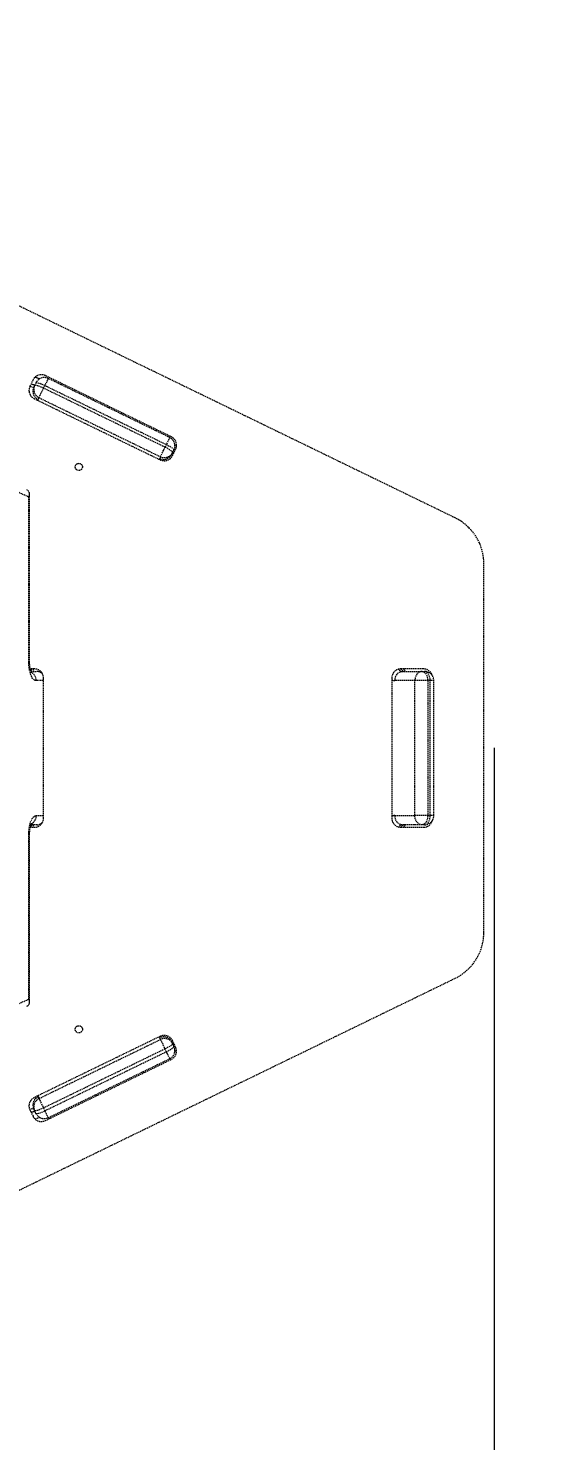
# Model space of a CAD drawing. Header units: millimetres. Extents: x -3085 to 3206, y -2400 to 2360.
# Drawn here: x 1214 to 1711, y -403 to 979 of the extents above; entities that cross this region are included whole.
import ezdxf

# ---------------------------------------------------------------- set-up
doc = ezdxf.new("R2010")
doc.units = ezdxf.units.MM
doc.linetypes.add('HIDDEN', pattern=[1.905, 1.27, -0.635])
for name, color, linetype in [('DIKOM_ОБЪЕКТ', 7, 'Continuous'), ('DIKOM_РАЗМЕР_ЗОНА', 7, 'Continuous'), ('DIKOM_РАЗМЕР_ОБЪЕКТА', 7, 'Continuous')]:
    doc.layers.add(name, color=color, linetype=linetype)
doc.styles.add('style1', font='arialbd.ttf', dxfattribs={"width": 0.8})
doc.dimstyles.new('1-50', dxfattribs={"dimtxt": 300, "dimasz": 200, "dimexe": 100, "dimexo": 0, "dimgap": 100, "dimtad": 1, "dimtoh": 1, "dimtxsty": 'style1', "dimcen": 200, "dimclrd": 7, "dimclre": 7, "dimclrt": 7, "dimadec": 1, "dimazin": 2, "dimtfac": 1, "dimtmove": 0, "dimatfit": 2, "dimfxl": 0, "dimlwd": 25, "dimlwe": 18, "dimarcsym": 0})

# ---------------------------------------------------------------- blocks, each defined once
blk = doc.blocks.new('*D1')
at = {"layer": 'Defpoints', "color": 0, "transparency": 16777216}
for p in [(-929.7, 274.4), (1669.8, 274.7), (-929.7, -837.2)]:
    blk.add_point(p, dxfattribs=at)
at = {"layer": 'DIKOM_РАЗМЕР_ОБЪЕКТА', "color": 7, "lineweight": 18, "transparency": 16777216}
for p, q in [((-929.7, 274.4), (-929.7, -937.2)), ((1669.8, 274.7), (1669.8, -937.2))]:
    blk.add_line(p, q, dxfattribs=at)
at = {"layer": 'DIKOM_РАЗМЕР_ОБЪЕКТА', "color": 7, "lineweight": 25, "transparency": 16777216}
blk.add_line((1469.8, -837.2), (-729.7, -837.2), dxfattribs=at)
at = {"layer": 'DIKOM_РАЗМЕР_ОБЪЕКТА', "color": 7, "transparency": 16777216}
for points in [[(-729.7, -803.9), (-729.7, -870.5), (-929.7, -837.2)], [(1469.8, -803.9), (1469.8, -870.5), (1669.8, -837.2)]]:
    blk.add_solid(points, dxfattribs=at)
at = {"layer": 'DIKOM_РАЗМЕР_ОБЪЕКТА', "color": 7, "transparency": 16777216, "insert": (275.6, -584), "char_height": 300, "attachment_point": 5, "style": 'style1'}
blk.add_mtext('{\\fArial|b0|i0|c204|p34;2590}', dxfattribs=at)
blk = doc.blocks.new('*D2')
at = {"layer": 'Defpoints', "color": 0, "transparency": 16777216}
for p in [(-2429.7, 1360.4), (3205.7, 264.8), (-2429.7, -2299.7)]:
    blk.add_point(p, dxfattribs=at)
at = {"layer": 'DIKOM_РАЗМЕР_ЗОНА', "color": 7, "lineweight": 18, "transparency": 16777216}
for p, q in [((-2429.7, 1360.4), (-2429.7, -2399.7)), ((3205.7, 264.8), (3205.7, -2399.7))]:
    blk.add_line(p, q, dxfattribs=at)
at = {"layer": 'DIKOM_РАЗМЕР_ЗОНА', "color": 7, "lineweight": 25, "transparency": 16777216}
blk.add_line((3005.7, -2299.7), (-2229.7, -2299.7), dxfattribs=at)
at = {"layer": 'DIKOM_РАЗМЕР_ЗОНА', "color": 7, "transparency": 16777216}
for points in [[(-2229.7, -2266.4), (-2229.7, -2333), (-2429.7, -2299.7)], [(3005.7, -2266.4), (3005.7, -2333), (3205.7, -2299.7)]]:
    blk.add_solid(points, dxfattribs=at)
at = {"layer": 'DIKOM_РАЗМЕР_ЗОНА', "color": 7, "transparency": 16777216, "insert": (284.3, -2046.5), "char_height": 300, "attachment_point": 5, "style": 'style1'}
blk.add_mtext('{\\fArial|b0|i0|c204|p34;5590}', dxfattribs=at)

msp = doc.modelspace()

# ---------------------------------------------------------------- linework, layer by layer
at = {"layer": 'DIKOM_ОБЪЕКТ', "color": 7, "linetype": 'HIDDEN', "lineweight": 15}
for p, q in [((1631.631, 499.656), (809.754, 899.413)), ((1215.021, 519.973), (954.508, 636.781)), ((1354.369, 578.914), (1231.17, 638.838)), ((1352.736, 578.272), (1234.034, 636.011)), ((1219.14, 634.681), (1216.078, 628.386)), ((1220.708, 629.19), (1219.883, 627.493)), ((1222.004, 631.854), (1220.708, 629.19)), ((1229.42, 626.526), (1230.716, 629.19)), ((1348.122, 568.787), (1229.42, 626.526)), ((1230.716, 629.19), (1349.418, 571.451)), ((1220.235, 616.356), (1343.435, 556.433)), ((1224.089, 615.564), (1224.914, 617.261)), ((1224.914, 617.261), (1343.616, 559.522)), ((1349.418, 571.451), (1348.122, 568.787)), ((1355.464, 560.589), (1358.526, 566.884)), ((1343.616, 559.522), (1342.791, 557.825)), ((1356.068, 564.545), (1354.772, 561.881)), ((1354.772, 561.881), (1355.597, 563.578)), ((1355.597, 563.578), (1356.893, 566.242)), ((1356.893, 566.242), (1356.068, 564.545)), ((1215.021, 358.45), (1215.021, 519.973)), ((1215.778, 358.45), (1215.778, 522.993)), ((1659.761, 94.206), (1659.761, 454.693)), ((1215.021, 358.45), (1215.778, 358.45)), ((1220.399, 351.95), (1216.411, 351.95)), ((1217.106, 349.45), (1222.832, 349.45)), ((1600.761, 351.95), (1578.762, 351.95)), ((1580.012, 349.45), (1599.444, 349.45)), ((1599.444, 349.45), (1601.827, 349.45)), ((1229.399, 340.45), (1222.245, 340.45)), ((1229.399, 205.95), (1229.399, 342.95)), ((1569.762, 342.95), (1569.762, 205.95)), ((1592.293, 340.45), (1572.861, 340.45)), ((1592.293, 208.45), (1592.293, 340.45)), ((1604.909, 340.45), (1592.293, 340.45)), ((1604.909, 340.45), (1604.909, 208.45)), ((1607.293, 340.45), (1604.909, 340.45)), ((1607.293, 208.45), (1607.293, 340.45)), ((1610.827, 340.45), (1607.293, 340.45)), ((1610.827, 208.45), (1610.827, 340.45)), ((1222.245, 208.45), (1229.399, 208.45)), ((1572.861, 208.45), (1592.293, 208.45)), ((1604.909, 208.45), (1592.293, 208.45)), ((1604.909, 208.45), (1607.293, 208.45)), ((1610.827, 208.45), (1607.293, 208.45)), ((1216.414, 196.95), (1220.399, 196.95)), ((1222.832, 199.45), (1217.105, 199.45)), ((1578.762, 196.95), (1600.761, 196.95)), ((1599.444, 199.45), (1580.012, 199.45)), ((1601.827, 199.45), (1599.444, 199.45)), ((1215.021, 28.926), (1215.021, 190.45)), ((1215.778, 190.45), (1215.021, 190.45)), ((1215.778, 25.906), (1215.778, 190.45)), ((809.754, -350.514), (1631.631, 49.243)), ((954.508, -87.882), (1215.021, 28.926)), ((1343.435, -7.533), (1220.235, -67.457)), ((1224.914, -68.361), (1343.616, -10.622)), ((1343.616, -10.622), (1342.791, -8.926)), ((1354.772, -12.981), (1355.597, -14.678)), ((1356.068, -15.646), (1354.772, -12.981)), ((1358.526, -17.985), (1355.464, -11.69)), ((1348.122, -19.888), (1229.42, -77.627)), ((1230.716, -80.291), (1349.418, -22.552)), ((1349.418, -22.552), (1348.122, -19.888)), ((1355.597, -14.678), (1356.893, -17.343)), ((1356.893, -17.343), (1356.068, -15.646)), ((1231.17, -89.939), (1354.369, -30.015)), ((1234.034, -87.112), (1352.736, -29.373)), ((1224.089, -66.664), (1224.914, -68.361)), ((1216.078, -79.487), (1219.14, -85.782)), ((1220.708, -80.291), (1219.883, -78.594)), ((1222.004, -82.955), (1220.708, -80.291)), ((1229.42, -77.627), (1230.716, -80.291))]:
    msp.add_line(p, q, dxfattribs=at)
at = {"layer": 'DIKOM_ОБЪЕКТ', "color": 7, "linetype": 'HIDDEN', "lineweight": 15, "flags": 128}
for points in [[(1234.034, 636.011), (1234.031, 636.005), (1233.926, 635.789), (1233.674, 635.27), (1233.284, 634.469), (1232.772, 633.416), (1232.157, 632.152), (1231.463, 630.725), (1230.716, 629.19)], [(1219.883, 627.493), (1219.607, 627.32), (1219.031, 627.306), (1218.176, 627.449), (1217.076, 627.746), (1215.954, 628.119)], [(1217.245, 630.785), (1218.372, 630.41), (1219.472, 630.114), (1220.327, 629.97), (1220.903, 629.985), (1221.179, 630.157)], [(1229.42, 626.526), (1227.829, 627.269), (1226.276, 627.936), (1224.82, 628.499), (1223.516, 628.937), (1222.416, 629.234), (1221.561, 629.377), (1220.984, 629.363), (1220.708, 629.19)], [(1222.004, 631.854), (1222.281, 632.027), (1222.857, 632.042), (1223.712, 631.898), (1224.812, 631.601), (1226.115, 631.163), (1227.572, 630.6), (1229.125, 629.934), (1230.716, 629.19)], [(1224.914, 617.261), (1225.109, 617.662), (1225.446, 618.356), (1225.913, 619.315), (1226.49, 620.501), (1227.156, 621.871), (1227.885, 623.37), (1228.65, 624.942), (1229.42, 626.526)], [(1343.616, 559.522), (1343.812, 559.923), (1344.149, 560.617), (1344.615, 561.576), (1345.192, 562.763), (1345.858, 564.132), (1346.588, 565.631), (1347.352, 567.203), (1348.122, 568.787)], [(1355.597, 563.578), (1355.562, 563.901), (1355.218, 564.364), (1354.577, 564.948), (1353.664, 565.63), (1352.515, 566.385), (1351.173, 567.184), (1349.689, 567.994), (1348.122, 568.787)], [(1352.736, 578.272), (1352.734, 578.266), (1352.628, 578.05), (1352.376, 577.531), (1351.986, 576.73), (1351.474, 575.677), (1350.859, 574.413), (1350.165, 572.986), (1349.418, 571.451)], [(1349.418, 571.451), (1350.986, 570.659), (1352.468, 569.848), (1353.811, 569.05), (1354.96, 568.295), (1355.873, 567.612), (1356.514, 567.028), (1356.858, 566.566), (1356.893, 566.242)], [(1222.245, 340.45), (1221.217, 340.633), (1220.21, 341.179), (1219.244, 342.076), (1218.34, 343.307), (1217.515, 344.846), (1216.786, 346.662), (1216.168, 348.718), (1215.674, 350.972), (1215.314, 353.378), (1215.095, 355.888), (1215.021, 358.45)], [(1219.126, 351.95), (1219.421, 350.521), (1219.591, 349.45)], [(1572.861, 340.45), (1572.999, 342.205), (1573.406, 343.894), (1574.067, 345.45), (1574.956, 346.814), (1576.04, 347.933), (1577.276, 348.764), (1578.617, 349.277), (1580.012, 349.45)], [(1599.444, 349.45), (1598.049, 349.277), (1596.708, 348.764), (1595.471, 347.933), (1594.388, 346.814), (1593.498, 345.45), (1592.838, 343.894), (1592.431, 342.205), (1592.293, 340.45)], [(1599.444, 349.45), (1600.51, 349.277), (1601.535, 348.764), (1602.48, 347.933), (1603.308, 346.814), (1603.988, 345.45), (1604.493, 343.894), (1604.804, 342.205), (1604.909, 340.45)], [(1607.293, 340.45), (1607.188, 342.205), (1606.877, 343.894), (1606.372, 345.45), (1605.692, 346.814), (1604.864, 347.933), (1603.919, 348.764), (1602.894, 349.277), (1601.827, 349.45)], [(1215.021, 190.45), (1215.095, 193.011), (1215.314, 195.521), (1215.674, 197.927), (1216.168, 200.181), (1216.786, 202.237), (1217.515, 204.053), (1218.34, 205.592), (1219.244, 206.823), (1220.21, 207.72), (1221.217, 208.266), (1222.245, 208.45)], [(1580.012, 199.45), (1578.617, 199.622), (1577.276, 200.135), (1576.04, 200.966), (1574.956, 202.086), (1574.067, 203.449), (1573.406, 205.005), (1572.999, 206.694), (1572.861, 208.45)], [(1599.444, 199.45), (1598.049, 199.622), (1596.708, 200.135), (1595.471, 200.966), (1594.388, 202.086), (1593.498, 203.449), (1592.838, 205.005), (1592.431, 206.694), (1592.293, 208.45)], [(1604.909, 208.45), (1604.804, 206.694), (1604.493, 205.005), (1603.988, 203.449), (1603.308, 202.086), (1602.48, 200.966), (1601.535, 200.135), (1600.51, 199.622), (1599.444, 199.45)], [(1601.827, 199.45), (1602.894, 199.622), (1603.919, 200.135), (1604.864, 200.966), (1605.692, 202.086), (1606.372, 203.449), (1606.877, 205.005), (1607.188, 206.694), (1607.293, 208.45)], [(1219.591, 199.45), (1219.421, 198.378), (1219.126, 196.95)], [(1343.616, -10.622), (1343.812, -11.024), (1344.149, -11.718), (1344.615, -12.677), (1345.192, -13.863), (1345.858, -15.233), (1346.588, -16.732), (1347.352, -18.304), (1348.122, -19.888)], [(1355.597, -14.678), (1355.562, -15.002), (1355.218, -15.465), (1354.577, -16.049), (1353.664, -16.731), (1352.515, -17.486), (1351.173, -18.284), (1349.689, -19.095), (1348.122, -19.888)], [(1349.418, -22.552), (1350.986, -21.76), (1352.468, -20.949), (1353.811, -20.15), (1354.96, -19.396), (1355.873, -18.713), (1356.514, -18.129), (1356.858, -17.667), (1356.893, -17.343)], [(1352.736, -29.373), (1352.734, -29.367), (1352.628, -29.151), (1352.376, -28.632), (1351.986, -27.831), (1351.474, -26.778), (1350.859, -25.514), (1350.165, -24.087), (1349.418, -22.552)], [(1224.914, -68.361), (1225.109, -68.763), (1225.446, -69.457), (1225.913, -70.415), (1226.49, -71.602), (1227.156, -72.972), (1227.885, -74.471), (1228.65, -76.043), (1229.42, -77.627)], [(1219.883, -78.594), (1219.607, -78.421), (1219.031, -78.407), (1218.176, -78.55), (1217.076, -78.847), (1215.954, -79.22)], [(1217.245, -81.886), (1218.372, -81.511), (1219.472, -81.215), (1220.327, -81.071), (1220.903, -81.085), (1221.179, -81.258)], [(1229.42, -77.627), (1227.829, -78.37), (1226.276, -79.036), (1224.82, -79.599), (1223.516, -80.038), (1222.416, -80.334), (1221.561, -80.478), (1220.984, -80.463), (1220.708, -80.291)], [(1222.004, -82.955), (1222.281, -83.128), (1222.857, -83.142), (1223.712, -82.999), (1224.812, -82.702), (1226.115, -82.264), (1227.572, -81.701), (1229.125, -81.034), (1230.716, -80.291)], [(1234.034, -87.112), (1234.031, -87.106), (1233.926, -86.89), (1233.674, -86.371), (1233.284, -85.57), (1232.772, -84.517), (1232.157, -83.253), (1231.463, -81.826), (1230.716, -80.291)]]:
    msp.add_lwpolyline(points, dxfattribs=at)
at = {"layer": 'DIKOM_ОБЪЕКТ', "color": 7, "linetype": 'HIDDEN', "lineweight": 15}
for centre in [(1263.901, 549.524), (1263.901, -0.625)]:
    msp.add_circle(centre, 3.5, dxfattribs=at)
for centre, radius, start, end in [((1227.233, 630.744), 9, 64.061975, 154.061975), ((1230.098, 627.917), 9, 90, 154.060465), ((1230.098, 627.917), 9, 64.06087, 90), ((1224.171, 624.45), 9, 154.061975, 244.061975), ((1227.951, 623.631), 8.945, 154.422086, 244.416095), ((1228.776, 625.328), 8.944, 154.420434, 244.417747), ((1222.99, 616.769), 1.631, 258.90744, 312.351805), ((1348.8, 570.178), 9, 334.076851, 64.06087), ((1350.433, 570.821), 9, 334.061975, 64.061975), ((1344.415, 557.704), 1.628, 175.763121, 229.080885), ((1346.754, 565.844), 8.944, 243.704124, 333.700503), ((1347.371, 564.526), 9, 244.061975, 334.061975), ((1347.578, 567.541), 8.945, 243.705295, 333.698639), ((1356.329, 562.082), 1.569, 187.381837, 239.53142), ((1357.625, 564.747), 1.57, 187.386665, 239.512116), ((1609.762, 454.693), 50, 0, 64.061975), ((1213.178, 340.628), 9.069, 358.8749, 61.195653), ((1220.399, 342.95), 9, 0, 90), ((1222.832, 340.45), 9, 55.396396, 90), ((1222.77, 341.563), 7.887, 44.618527, 89.546696), ((1578.762, 342.95), 9, 90, 180), ((1580.362, 354.031), 4.594, 211.297573, 265.633158), ((1582.784, 354.144), 4.71, 207.780715, 265.276281), ((1600.762, 342.95), 9, 14.408373, 90), ((1601.827, 340.45), 9, 0, 90), ((1572.931, 347.61), 7.161, 243.733357, 269.445905), ((1213.181, 208.271), 9.066, 298.647379, 1.130306), ((1572.935, 201.269), 7.181, 90.590262, 116.230476), ((1601.827, 208.45), 9, 270, 0), ((1220.399, 205.95), 9, 270, 0), ((1222.769, 207.336), 7.887, 270.45399, 315.380265), ((1222.832, 208.45), 9, 270, 304.603652), ((1578.762, 205.95), 9, 180, 270), ((1580.362, 194.868), 4.595, 94.367183, 148.701392), ((1582.784, 194.755), 4.71, 94.723491, 152.220142), ((1600.762, 205.95), 9, 270, 345.59157), ((1609.762, 94.206), 50, 295.938025, 0), ((1344.415, -8.805), 1.628, 130.917804, 184.237745), ((1346.754, -16.944), 8.944, 26.299562, 116.295556), ((1347.371, -15.627), 9, 25.938025, 115.938025), ((1347.578, -18.642), 8.945, 26.301321, 116.294489), ((1356.328, -13.183), 1.569, 120.465619, 172.621123), ((1348.8, -21.279), 9, 295.93913, 25.923149), ((1350.433, -21.922), 9, 295.938025, 25.938025), ((1357.625, -15.847), 1.57, 120.484996, 172.615541), ((1224.171, -75.55), 9, 115.938025, 205.938025), ((1227.952, -74.732), 8.945, 115.584073, 205.577791), ((1228.776, -76.429), 8.944, 115.582168, 205.579696), ((1222.99, -67.87), 1.631, 47.654052, 101.087825), ((1227.233, -81.845), 9, 205.938025, 295.938025), ((1230.098, -79.018), 9, 205.939535, 270), ((1230.098, -79.018), 9, 270, 295.93913)]:
    msp.add_arc(centre, radius, start, end, dxfattribs=at)
for centre, major_axis, start_param, end_param in [((1206.778, 519.973), (-8.335, -5.397), 2.34175478, 3.52843901), ((1206.778, 28.926), (-8.335, 5.397), 2.7547463, 3.94143053)]:
    msp.add_ellipse(centre, major_axis=major_axis, ratio=0.62910662, start_param=start_param, end_param=end_param, dxfattribs=at)
for points, knots in [([(1225.626, 635.546), (1225.567, 635.564), (1225.105, 635.708), (1224.035, 636.09), (1222.576, 636.637), (1221.535, 637.067), (1221.079, 637.256)], [0, 0, 0, 0, 0.04846882, 0.38100694, 0.72873524, 1, 1, 1, 1]), ([(1359.393, 570.207), (1359.198, 570.324), (1358.522, 570.73), (1357.974, 571.094), (1357.585, 571.353)], [0, 0, 0, 0, 0.28941939, 1, 1, 1, 1]), ([(1217.772, 348.007), (1217.777, 348.001), (1217.791, 347.982), (1217.638, 348.213), (1217.389, 348.714), (1217.069, 349.507), (1216.731, 350.573), (1216.404, 351.902), (1216.122, 353.46), (1215.912, 355.199), (1215.796, 356.889), (1215.783, 357.986), (1215.778, 358.45)], [0, 0, 0, 0, 0.04348798, 0.1348424, 0.22956785, 0.32965898, 0.4358281, 0.54783451, 0.66484942, 0.78576192, 0.90940591, 1, 1, 1, 1]), ([(1216.879, 351.95), (1216.88, 351.948), (1217.036, 351.591), (1217.312, 350.757), (1217.512, 349.86), (1217.603, 349.45)], [0, 0, 0, 0, 0.00165927, 0.54346417, 1, 1, 1, 1]), ([(1583.075, 349.45), (1583.033, 349.489), (1582.91, 349.604), (1582.542, 350.082), (1582.069, 350.859), (1581.757, 351.585), (1581.601, 351.95)], [0, 0, 0, 0, 0.14827244, 0.43158619, 0.71433979, 1, 1, 1, 1]), ([(1215.778, 190.45), (1215.781, 190.783), (1215.789, 191.76), (1215.881, 193.36), (1216.082, 195.173), (1216.368, 196.829), (1216.712, 198.265), (1217.079, 199.427), (1217.418, 200.251), (1217.663, 200.73), (1217.801, 200.928), (1217.779, 200.902), (1217.774, 200.895)], [0, 0, 0, 0, 0.06515725, 0.19082771, 0.31555872, 0.43819593, 0.55766736, 0.67295576, 0.78329779, 0.87725358, 0.96772497, 1, 1, 1, 1]), ([(1217.605, 199.45), (1217.593, 199.38), (1217.491, 198.776), (1217.236, 197.903), (1216.97, 197.221), (1216.864, 196.95)], [0, 0, 0, 0, 0.07276184, 0.6316323, 1, 1, 1, 1]), ([(1581.617, 196.95), (1581.667, 197.088), (1581.868, 197.641), (1582.262, 198.367), (1582.728, 199.082), (1582.943, 199.314), (1583.045, 199.424)], [0, 0, 0, 0, 0.10417897, 0.4150463, 0.72105726, 1, 1, 1, 1]), ([(1357.556, -22.475), (1357.61, -22.438), (1358.013, -22.161), (1358.637, -21.76), (1359.26, -21.386), (1359.407, -21.298)], [0, 0, 0, 0, 0.10618239, 0.78944301, 1, 1, 1, 1]), ([(1221.093, -88.35), (1221.582, -88.149), (1222.675, -87.699), (1224.224, -87.117), (1225.177, -86.796), (1225.642, -86.639)], [0, 0, 0, 0, 0.29255645, 0.65453834, 1, 1, 1, 1])]:
    msp.add_open_spline(points, degree=3, knots=knots, dxfattribs=at)

# ---------------------------------------------------------------- dimensions: what is measured, and where the dimension line sits
at = {"layer": 'DIKOM_РАЗМЕР_ЗОНА'}
dim = msp.add_linear_dim(base=(-2429.712, -2299.71), p1=(3205.659, 264.753), p2=(-2429.712, 1360.45), angle=180, text='{\\fArial|b0|i0|c204|p34;5590}', dimstyle='1-50', dxfattribs=at)
dim.commit()
dim.dimension.update_dxf_attribs({"geometry": '*D2', "text_midpoint": (284.331, -2299.71), "dimtype": 160})
at = {"layer": 'DIKOM_РАЗМЕР_ОБЪЕКТА'}
dim = msp.add_linear_dim(base=(-929.712, -837.197), p1=(1669.758, 274.694), p2=(-929.712, 274.45), angle=180, text='{\\fArial|b0|i0|c204|p34;2590}', dimstyle='1-50', dxfattribs=at)
dim.commit()
dim.dimension.update_dxf_attribs({"geometry": '*D1', "text_midpoint": (275.621, -837.197), "dimtype": 160})

doc.saveas('drawing.dxf')
